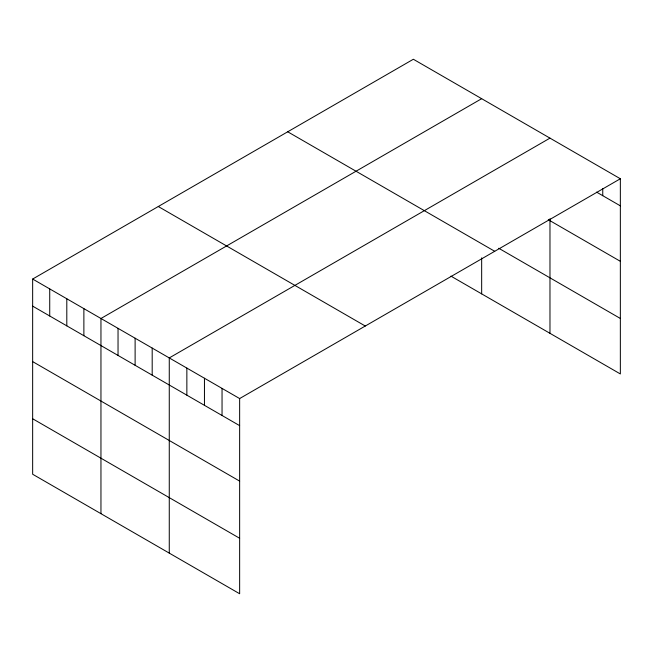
<?xml version="1.0" encoding="UTF-8"?>
<svg xmlns="http://www.w3.org/2000/svg" width="653" height="653" viewBox="0 0 653 653"><rect width="100%" height="100%" fill="white"/><g stroke="black" fill="none" stroke-linecap="round" stroke-linejoin="round"><path stroke-width="0.98" d="M32.65 279.051L239.643 398.559L239.643 593.748L32.65 474.241L32.65 279.051L413.357 59.252L620.35 178.759L620.35 373.949L450.929 276.129M481.661 98.693L100.954 318.493L100.954 513.674M549.973 138.126L169.266 357.926L169.266 553.115M239.643 398.559L620.35 178.759M596.597 192.129L620.35 205.842M548.267 219.694L620.35 261.314M498.745 248.262L620.35 318.468M287.72 131.792L494.713 251.291M158.287 206.519L365.28 326.027M32.65 306.135L239.643 425.642M32.65 361.607L239.643 481.114M32.65 418.761L239.643 538.268M602.752 188.66L602.752 195.68M549.973 218.739L549.973 333.316M481.661 257.87L481.661 293.874M222.044 388.404L222.044 415.479M204.454 378.242L204.454 405.325M186.856 368.088L186.856 395.163M152.19 348.065L152.19 375.149M135.114 338.213L135.114 365.288M118.038 328.353L118.038 355.428M83.878 308.632L83.878 335.707M66.802 298.772L66.802 325.855M49.726 288.912L49.726 315.995"/></g></svg>
